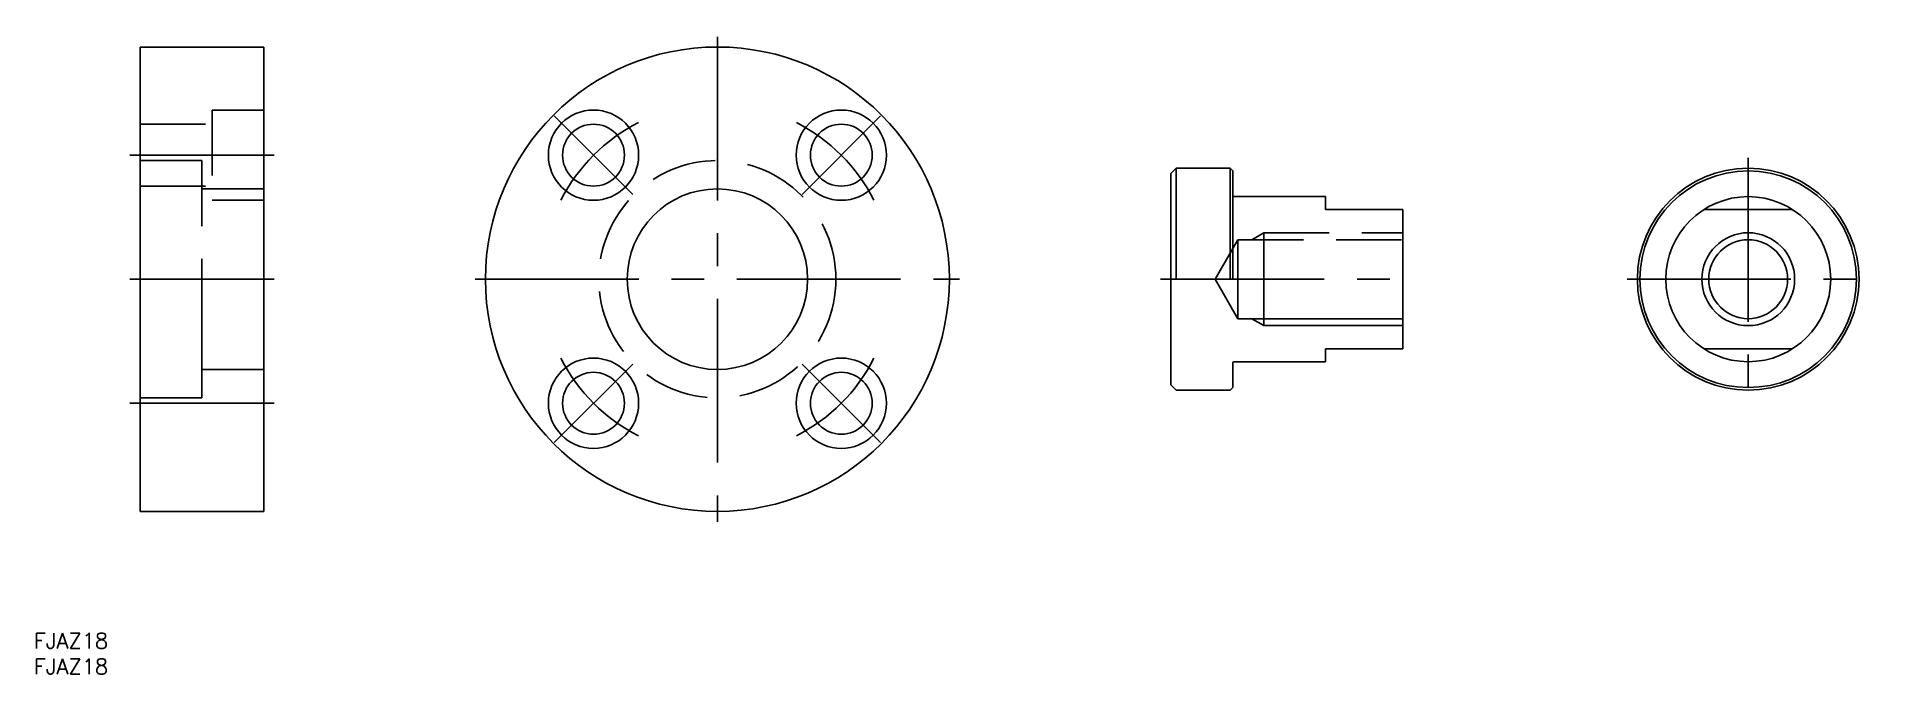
# Model space of a CAD drawing. Extents: x -332 to 23, y -77 to 47.
import ezdxf

# ---------------------------------------------------------------- set-up
doc = ezdxf.new("R2010")
doc.units = 0
doc.linetypes.add('CENTER', pattern=[50.8, 31.75, -6.35, 6.35, -6.35])
doc.linetypes.add('DASHED', pattern=[19.05, 12.7, -6.35])
doc.layers.get('0').update_dxf_attribs({"linetype": 'CONTINUOUS'})
doc.layers.add('CENTER', color=1, linetype='CONTINUOUS')
doc.styles.get("Standard").update_dxf_attribs({"font": 'txt.shx', "height": 3, "bigfont": 'bigfont.shx'})

# ---------------------------------------------------------------- blocks, each defined once
blk = doc.blocks.new('*U2')
at = {"color": 7, "linetype": 'CONTINUOUS'}
blk.add_text('FJAZ18', height=3, dxfattribs=at).set_placement((-332.59, -71.58))
blk = doc.blocks.new('*U3')
at = {"color": 7, "linetype": 'CONTINUOUS'}
blk.add_text('FJAZ18', height=3, dxfattribs=at).set_placement((-332.59, -76.58))

msp = doc.modelspace()

# ---------------------------------------------------------------- linework, layer by layer
at = {"color": 7, "linetype": 'CONTINUOUS'}
for p, q in [((-312, 45), (-312, -45)), ((-312, 45), (-288, 45)), ((-288, 45), (-288, -45)), ((-112, 20.5), (-111, 21.5)), ((-111, 21.5), (-100.5, 21.5)), ((-111, 21.5), (-111, 0)), ((-100, 21), (-100.5, 21.5)), ((-100.5, 21.5), (-100.5, 0)), ((-112, -20.5), (-112, 20.5)), ((-100, 21), (-100, 0)), ((-99.8, 16), (-82, 16)), ((-82, 16), (-82, 13.5)), ((-82, 13.5), (-67, 13.5)), ((-67, 13.5), (-67, -13.5)), ((-8.59, 13.5), (8.59, 13.5)), ((-300, 0), (-300, -23)), ((-103.41, 0), (-99, -7.65)), ((-99, 0), (-99, -7.65)), ((-94, 0), (-94, -9)), ((-99, -7.65), (-67, -7.65)), ((-82, -13.5), (-67, -13.5)), ((-82, -13.5), (-82, -16)), ((-8.59, -13.5), (8.59, -13.5)), ((-300, -17.5), (-288, -17.5)), ((-100, -16.2), (-100, -21)), ((-99.8, -16), (-82, -16)), ((-111, -21.5), (-112, -20.5)), ((-100.5, -21.5), (-100, -21)), ((-312, -23), (-300, -23)), ((-111, -21.5), (-100.5, -21.5)), ((-312, -45), (-288, -45))]:
    msp.add_line(p, q, dxfattribs=at)
at = {"color": 3, "linetype": 'DASHED'}
for p, q in [((-298, 32.79), (-298, 15.29)), ((-298, 32.79), (-288, 32.79)), ((-312, 30.04), (-298, 30.04)), ((-312, 23), (-300, 23)), ((-300, 23), (-300, 0)), ((-312, 18.04), (-298, 18.04)), ((-300, 17.5), (-288, 17.5)), ((-298, 15.29), (-288, 15.29)), ((-103.41, 0), (-99, 7.65)), ((-99, 7.65), (-99, 0)), ((-99, 7.65), (-67, 7.65)), ((-94, 9), (-96.34, 7.65)), ((-94, 9), (-94, 0)), ((-94, 9), (-67, 9))]:
    msp.add_line(p, q, dxfattribs=at)
at = {"color": 3, "linetype": 'CONTINUOUS'}
for q in [(-96.34, -7.65), (-67, -9)]:
    msp.add_line((-94, -9), q, dxfattribs=at)
at = {"color": 7, "linetype": 'CONTINUOUS'}
for centre, radius in [((-200, 0), 45), ((-224.04, 24.04), 8.75), ((-175.96, 24.04), 8.75), ((-224.04, 24.04), 6), ((-175.96, 24.04), 6), ((0, 0), 21.5), ((0, 0), 21), ((-200, 0), 17.5), ((0, 0), 16), ((0, 0), 7.65), ((-224.04, -24.04), 8.75), ((-175.96, -24.04), 8.75), ((-224.04, -24.04), 6), ((-175.96, -24.04), 6)]:
    msp.add_circle(centre, radius, dxfattribs=at)
at = {"color": 3, "linetype": 'DASHED'}
msp.add_circle((-200, 0), 23, dxfattribs=at)
at = {"color": 3, "linetype": 'CONTINUOUS'}
msp.add_circle((0, 0), 9, dxfattribs=at)
at = {"color": 7, "linetype": 'CONTINUOUS'}
for centre, start, end in [((-99.8, 16.2), 180, 270), ((-99.8, -16.2), 90, 180)]:
    msp.add_arc(centre, 0.2, start, end, dxfattribs=at)
at = {"layer": 'CENTER', "color": 1, "linetype": 'CENTER'}
for p, q in [((-200, 47), (-200, -47)), ((-216.44, 16.44), (-231.64, 31.64)), ((-183.56, 16.44), (-168.36, 31.64)), ((-314, 24.04), (-286, 24.04)), ((0, 23.5), (0, -23.5)), ((-314, 0), (-286, 0)), ((-247, 0), (-153, 0)), ((-114, 0), (-65, 0)), ((-23.5, 0), (23.5, 0)), ((-231.64, -31.64), (-216.44, -16.44)), ((-168.36, -31.64), (-183.56, -16.44)), ((-314, -24.04), (-286, -24.04))]:
    msp.add_line(p, q, dxfattribs=at)
for start, end in [(116.8081, 153.1919), (26.8081, 63.1919), (206.8081, 243.1919), (296.8081, 333.1919)]:
    msp.add_arc((-200, 0), 34, start, end, dxfattribs=at)

# ---------------------------------------------------------------- block references
at = {"color": 7, "linetype": 'CONTINUOUS'}
for name in ['*U2', '*U3']:
    msp.add_blockref(name, (0, 0), dxfattribs=at)

doc.saveas('drawing.dxf')
